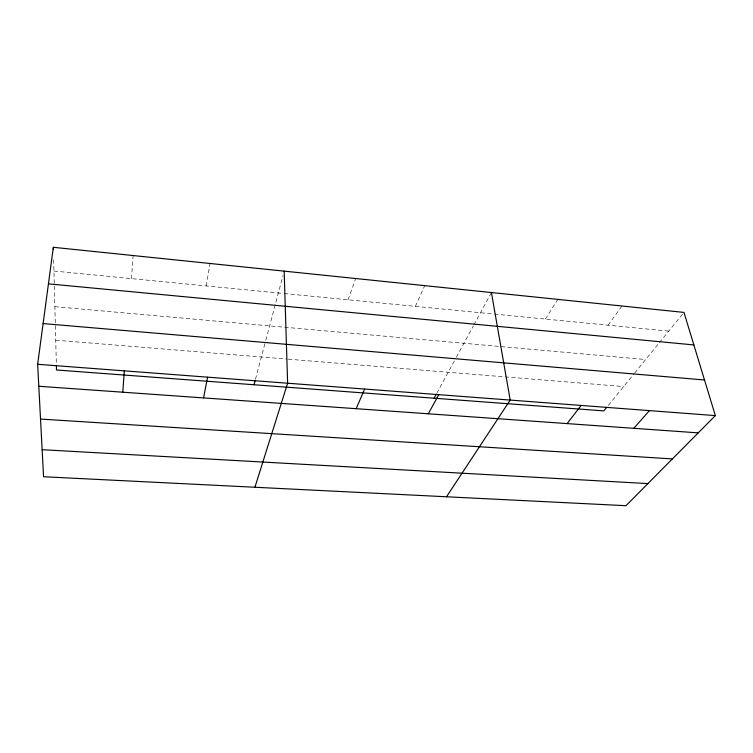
<?xml version="1.0" encoding="UTF-8"?>
<svg xmlns="http://www.w3.org/2000/svg" width="753" height="753" viewBox="0 0 753 753"><rect width="100%" height="100%" fill="white"/><g stroke="black" fill="none" stroke-linecap="round" stroke-linejoin="round"><path stroke-width="0.56" stroke-dasharray="3.77 2.82" d="M131.455 278.619L133.14 255.54M206.209 285.924L210.031 263.484M255.483 379.192L265.498 341.438M265.8 340.328L282.996 275.504M348.046 299.788L355.68 278.516M415.374 306.367L424.73 285.651M436.844 393.217L455.791 358.259M456.337 357.261L473.308 325.964M473.853 324.948L491.427 292.531M545.341 319.065L557.822 299.393M608.057 325.202L621.969 306.01M608.255 405.481L633.913 373.949M634.647 373.046L658.64 343.556M659.364 342.662L683.969 312.41M55.731 340.196L287.072 359.087M288.239 359.181L623.644 386.571M54.875 306.687L645.641 359.529M53.952 271.042L283.006 293.435M284.173 293.548L493.224 313.973M494.382 314.086L668.749 331.132M53.661 259.738L56.353 364.254"/><path stroke-width="1.13" d="M122.777 392.209L124.33 370.853M37.65 364.292L53.341 247.304L683.969 312.41L715.35 415.609L625.978 505.696L43.561 476.743L37.65 364.292L715.35 415.609M203.545 397.913L207.583 377.159M254.006 384.745L255.182 380.303M254.919 487.257L287.627 383.221L284.163 271.136M356.15 408.691L364.631 389.056M434.133 398.205L436.298 394.214M428.316 413.792L438.764 394.666M446.501 496.773L510.195 400.078L491.427 292.531M567.094 423.591L581.109 405.443M606.786 407.288L603.859 410.893L56.503 369.987L56.381 365.403M633.819 428.306L649.444 410.62M42.14 449.692L647.9 483.595M40.53 419.073L672.391 458.916M38.808 386.27L698.238 432.862M43.109 323.574L704.516 379.983M48.437 283.853L693.861 344.93M53.341 247.304L53.397 249.563"/></g></svg>
